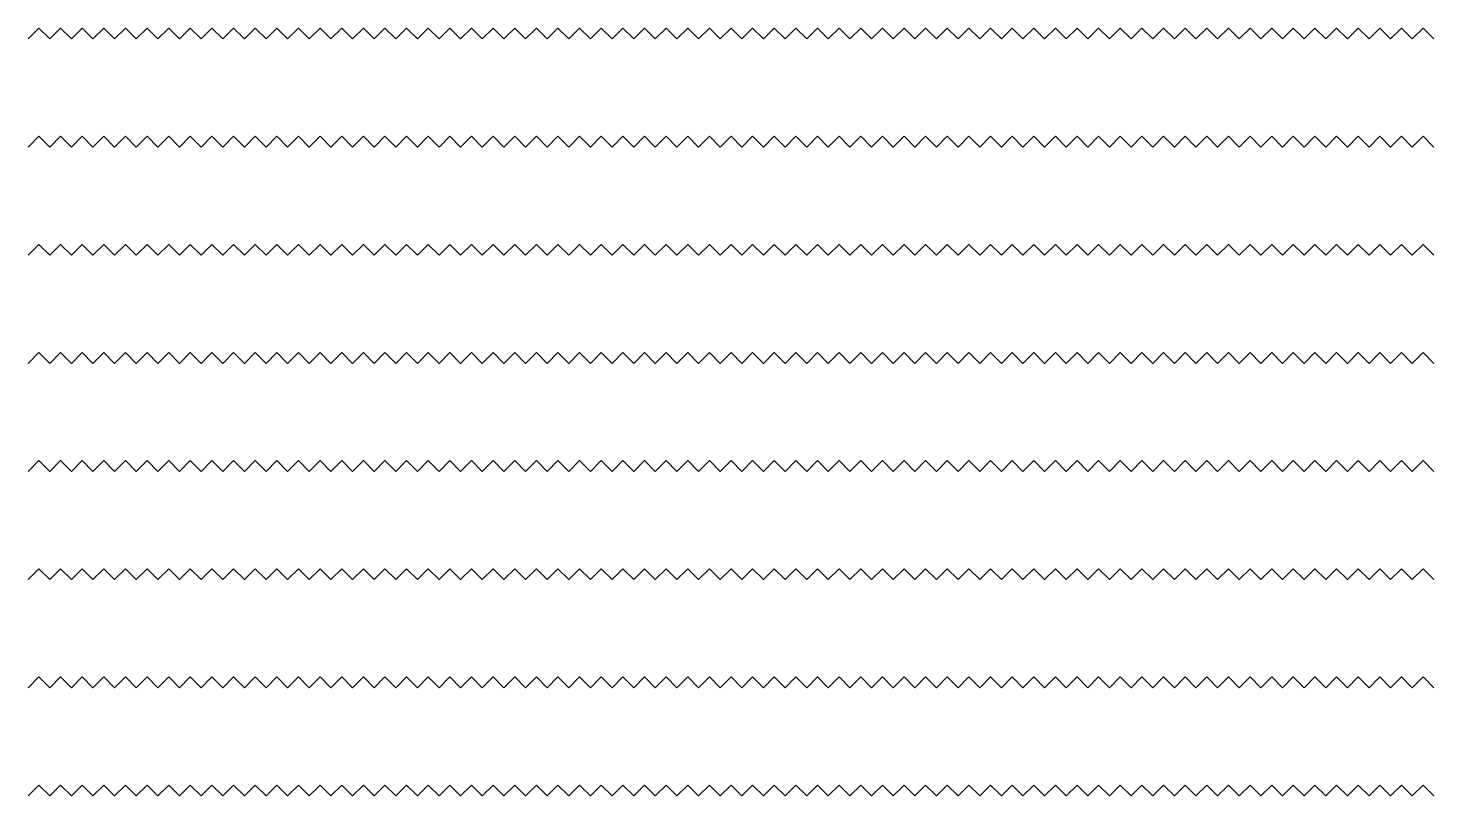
# Model space of a CAD drawing. Header units: metres. Extents: x 1000000 to 1000130, y 500000 to 500071.
import ezdxf

# ---------------------------------------------------------------- set-up
doc = ezdxf.new("R2010")
doc.units = ezdxf.units.M

# ---------------------------------------------------------------- blocks, each defined once
blk = doc.blocks.new('LONG')
at = {"color": 1}
blk.add_lwpolyline([(0, 0), (1, 1), (2, 0), (3, 1), (4, 0), (5, 1), (6, 0), (7, 1), (8, 0), (9, 1), (10, 0), (11, 1), (12, 0), (13, 1), (14, 0), (15, 1), (16, 0), (17, 1), (18, 0), (19, 1), (20, 0), (21, 1), (22, 0), (23, 1), (24, 0), (25, 1), (26, 0), (27, 1), (28, 0), (29, 1), (30, 0), (31, 1), (32, 0), (33, 1), (34, 0), (35, 1), (36, 0), (37, 1), (38, 0), (39, 1), (40, 0), (41, 1), (42, 0), (43, 1), (44, 0), (45, 1), (46, 0), (47, 1), (48, 0), (49, 1), (50, 0), (51, 1), (52, 0), (53, 1), (54, 0), (55, 1), (56, 0), (57, 1), (58, 0), (59, 1), (60, 0), (61, 1), (62, 0), (63, 1), (64, 0), (65, 1), (66, 0), (67, 1), (68, 0), (69, 1), (70, 0), (71, 1), (72, 0), (73, 1), (74, 0), (75, 1), (76, 0), (77, 1), (78, 0), (79, 1), (80, 0), (81, 1), (82, 0), (83, 1), (84, 0), (85, 1), (86, 0), (87, 1), (88, 0), (89, 1), (90, 0), (91, 1), (92, 0), (93, 1), (94, 0), (95, 1), (96, 0), (97, 1), (98, 0), (99, 1), (100, 0), (101, 1), (102, 0), (103, 1), (104, 0), (105, 1), (106, 0), (107, 1), (108, 0), (109, 1), (110, 0), (111, 1), (112, 0), (113, 1), (114, 0), (115, 1), (116, 0), (117, 1), (118, 0), (119, 1), (120, 0), (121, 1), (122, 0), (123, 1), (124, 0), (125, 1), (126, 0), (127, 1), (128, 0), (129, 1), (130, 0)], dxfattribs=at)

msp = doc.modelspace()

# ---------------------------------------------------------------- block references
for p in [(1000000, 500070), (1000000, 500060), (1000000, 500050), (1000000, 500040), (1000000, 500030), (1000000, 500020), (1000000, 500010), (1000000, 500000)]:
    msp.add_blockref('LONG', p)

doc.saveas('drawing.dxf')
